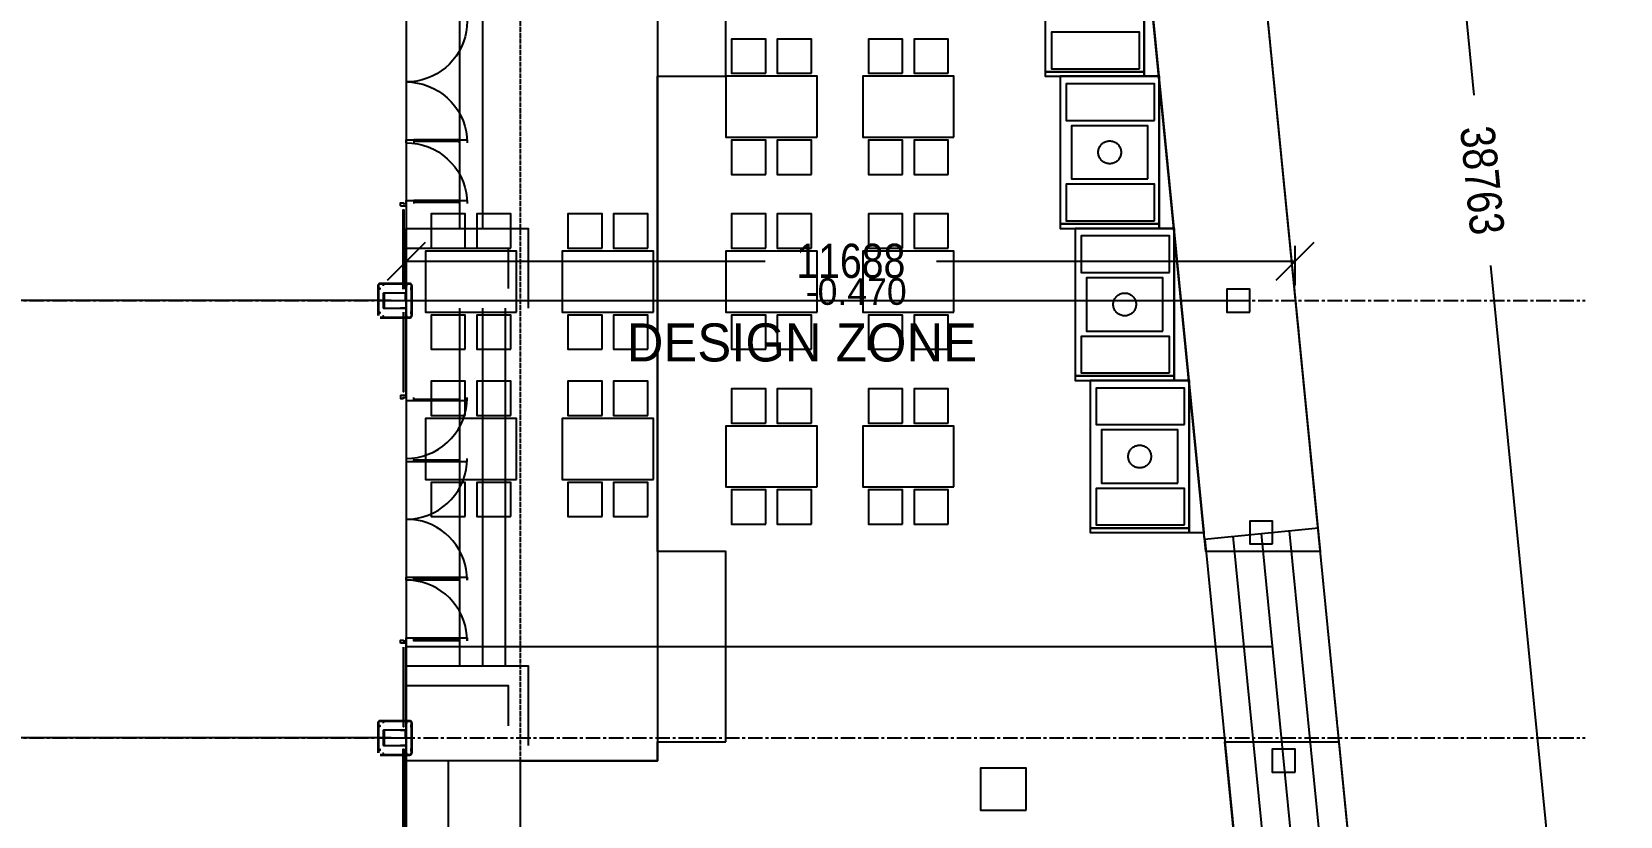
# Model space of a CAD drawing. Header units: millimetres. Extents: x -74219 to 26724, y -11313 to 45223.
# Drawn here: x -4925 to 15960, y 14570 to 24885 of the extents above; entities that cross this region are included whole.
import ezdxf
from ezdxf.enums import TextEntityAlignment as Align

# ---------------------------------------------------------------- set-up
doc = ezdxf.new("R2010")
doc.units = ezdxf.units.MM
for name, pattern in [('CENTER', [5.08, 3.175, -0.635, 0.635, -0.635]), ('DASHDOT', [3.556, 2.54, -0.508, 0, -0.508]), ('DASHED', [1.524, 1.27, -0.254])]:
    doc.linetypes.add(name, pattern=pattern)
for name, color, linetype in [('SMK-ABOVE', 5, 'DASHED'), ('SMK-BLDG', 7, 'CONTINUOUS'), ('SMK-DIMS', 7, 'CONTINUOUS'), ('SMK-DOOR', 7, 'CONTINUOUS'), ('SMK-EXIST', 30, 'CONTINUOUS'), ('SMK-GLAZ', 5, 'CONTINUOUS'), ('SMK-GRID', 8, 'CENTER'), ('SMK-LEVEL', 7, 'CONTINUOUS'), ('SMK-LOT', 1, 'DASHDOT'), ('SMK-R3-FURN', 7, 'Continuous'), ('SMK-R3-PLANT', 3, 'Continuous'), ('SMK-R3-ROOF', 34, 'Continuous'), ('SMK-R3-SERV', 4, 'Continuous'), ('SMK-R3-STEPS', 8, 'Continuous'), ('SMK-STEPS', 30, 'CONTINUOUS'), ('SMK-TEXT', 7, 'CONTINUOUS'), ('SMK-ZONE', 3, 'CONTINUOUS')]:
    doc.layers.add(name, color=color, linetype=linetype)
doc.styles.add('OpenSansCondensed-Light', font='OpenSansCondensed-Light.ttf')
doc.dimstyles.new('SMK200', dxfattribs={"dimtxt": 450, "dimasz": 300, "dimexe": 200, "dimexo": 200, "dimgap": 100, "dimtad": 1, "dimdec": 0, "dimtsz": 250, "dimcen": 2.5, "dimazin": 3, "dimtfac": 1, "dimtmove": 0, "dimatfit": 3})

# ---------------------------------------------------------------- blocks, each defined once
blk = doc.blocks.new('_OBLIQUE')
at = {"color": 0, "linetype": 'BYBLOCK'}
blk.add_line((-0.5, -0.5), (0.5, 0.5), dxfattribs=at)
blk = doc.blocks.new('*D3')
for p, q in [((-200, 15600), (-10800, 15600)), ((-10600, 13625), (-10600, 15600)), ((-10600, 9850), (-10600, 11825)), ((-200, 9850), (-10800, 9850))]:
    blk.add_line(p, q)
at = {"layer": 'Defpoints'}
for p in [(0, 15600), (-10600, 9850), (0, 9850)]:
    blk.add_point(p, dxfattribs=at)
at = {"layer": 'SMK-DIMS', "xscale": 500, "yscale": 500, "rotation": 90}
for p in [(-10600, 15600), (-10600, 9850)]:
    blk.add_blockref('_OBLIQUE', p, dxfattribs=at)
at = {"layer": 'SMK-DIMS', "insert": (-10600, 12725), "char_height": 450, "attachment_point": 5, "rotation": 90, "style": 'OpenSansCondensed-Light'}
blk.add_mtext('5750', dxfattribs=at)
blk = doc.blocks.new('*D4')
for p, q in [((-200, 21350), (-10800, 21350)), ((-10600, 19375), (-10600, 21350)), ((-10600, 15600), (-10600, 17575)), ((-200, 15600), (-10800, 15600))]:
    blk.add_line(p, q)
at = {"layer": 'Defpoints'}
for p in [(0, 21350), (-10600, 15600), (0, 15600)]:
    blk.add_point(p, dxfattribs=at)
at = {"layer": 'SMK-DIMS', "xscale": 500, "yscale": 500, "rotation": 90}
for p in [(-10600, 21350), (-10600, 15600)]:
    blk.add_blockref('_OBLIQUE', p, dxfattribs=at)
at = {"layer": 'SMK-DIMS', "insert": (-10600, 18475), "char_height": 450, "attachment_point": 5, "rotation": 90, "style": 'OpenSansCondensed-Light'}
blk.add_mtext('5750', dxfattribs=at)
blk = doc.blocks.new('*D5')
for p, q in [((-200, 27100), (-10800, 27100)), ((-10600, 25125), (-10600, 27100)), ((-10600, 21350), (-10600, 23325)), ((-200, 21350), (-10800, 21350))]:
    blk.add_line(p, q)
at = {"layer": 'Defpoints'}
for p in [(0, 27100), (-10600, 21350), (0, 21350)]:
    blk.add_point(p, dxfattribs=at)
at = {"layer": 'SMK-DIMS', "xscale": 500, "yscale": 500, "rotation": 90}
for p in [(-10600, 27100), (-10600, 21350)]:
    blk.add_blockref('_OBLIQUE', p, dxfattribs=at)
at = {"layer": 'SMK-DIMS', "insert": (-10600, 24225), "char_height": 450, "attachment_point": 5, "rotation": 90, "style": 'OpenSansCondensed-Light'}
blk.add_mtext('5750', dxfattribs=at)
blk = doc.blocks.new('*D9')
for p, q in [((-200, 42340.2), (-12100, 42340.2)), ((-11900, 22295.1), (-11900, 42340.2)), ((-11900, 0), (-11900, 20045.1)), ((-200, 0), (-12100, 0))]:
    blk.add_line(p, q)
at = {"layer": 'Defpoints'}
for p in [(0, 42340.2), (-11900, 0), (0, 0)]:
    blk.add_point(p, dxfattribs=at)
at = {"layer": 'SMK-DIMS', "xscale": 500, "yscale": 500, "rotation": 90}
for p in [(-11900, 42340.2), (-11900, 0)]:
    blk.add_blockref('_OBLIQUE', p, dxfattribs=at)
at = {"layer": 'SMK-DIMS', "insert": (-11900, 21170.1), "char_height": 450, "attachment_point": 5, "rotation": 90, "style": 'OpenSansCondensed-Light'}
blk.add_mtext('42340', dxfattribs=at)
blk = doc.blocks.new('*D11')
for p, q in [((0, 21550), (0, 22070)), ((11688, 21550), (11688, 22070)), ((0, 21870), (4719, 21870)), ((6969, 21870), (11688, 21870))]:
    blk.add_line(p, q)
at = {"layer": 'Defpoints'}
for p in [(0, 21870), (0, 21350), (11688, 21350)]:
    blk.add_point(p, dxfattribs=at)
at = {"layer": 'SMK-DIMS', "xscale": 500, "yscale": 500}
for p in [(0, 21870), (11688, 21870)]:
    blk.add_blockref('_OBLIQUE', p, dxfattribs=at)
at = {"layer": 'SMK-DIMS', "insert": (5844, 21870), "char_height": 450, "attachment_point": 5, "style": 'OpenSansCondensed-Light'}
blk.add_mtext('11688', dxfattribs=at)
blk = doc.blocks.new('*D14')
for p, q in [((9855, 41985), (12443, 42240)), ((12244, 42220), (14035, 24052)), ((14255, 21813), (16046, 3644)), ((13658, 3409), (16245, 3664))]:
    blk.add_line(p, q)
at = {"layer": 'Defpoints'}
for p in [(12244, 42220), (9656, 41965), (13459, 3389)]:
    blk.add_point(p, dxfattribs=at)
at = {"layer": 'SMK-DIMS', "xscale": 500, "yscale": 500, "rotation": -84.37057896927848}
for p in [(12244, 42220), (16046, 3644)]:
    blk.add_blockref('_OBLIQUE', p, dxfattribs=at)
at = {"layer": 'SMK-DIMS', "insert": (14145, 22932), "char_height": 450, "attachment_point": 5, "rotation": 275.6294, "style": 'OpenSansCondensed-Light'}
blk.add_mtext('38763', dxfattribs=at)

msp = doc.modelspace()

# ---------------------------------------------------------------- linework, layer by layer
at = {"layer": 'SMK-ABOVE', "ltscale": 50}
msp.add_lwpolyline([(1501.6, 5300.3), (1501.6, 30800.3), (1497, 30904.9), (1483.4, 31008.7), (1460.7, 31110.9), (1429.2, 31210.7), (1389.2, 31307.4), (1340.8, 31400.3), (1284.6, 31488.6), (1220.8, 31571.6), (1150.1, 31648.8), (1072.9, 31719.5), (989.9, 31783.3), (901.6, 31839.5), (808.7, 31887.9), (712, 31927.9), (612.2, 31959.4), (510, 31982.1), (406.2, 31995.7), (301.6, 32000.3), (-0.4, 32000.3)], dxfattribs=at)
at = {"layer": 'SMK-BLDG'}
for points in [[(-0.4, 32000), (-0.4, 4100)], [(-75.4, 22595), (-0.4, 22595), (-0.4, 21449.8), (-75.4, 21449.8)], [(-300.4, 21249.8), (-0.4, 21249.8), (-0.4, 21449.8), (-300.4, 21449.8)], [(-75.4, 20105), (-0.4, 20105), (-0.4, 21249.8), (-75.4, 21249.8)], [(-75.4, 15700), (-0.4, 15700), (-0.4, 16845), (-75.4, 16845)], [(-300.4, 15499.8), (-0.4, 15499.8), (-0.4, 15699.8), (-300.4, 15699.8)], [(-75.4, 9949.8), (-0.4, 9949.8), (-0.4, 15499.8), (-75.4, 15499.8)]]:
    msp.add_lwpolyline(points, dxfattribs=at)
at = {"layer": 'SMK-DOOR'}
for points in [[(799.6, 25025), (796.5, 24955.3), (787.4, 24886.1), (772.3, 24818), (751.3, 24751.4), (724.6, 24686.9), (692.4, 24625), (654.9, 24566.2), (612.4, 24510.8), (565.3, 24459.3), (513.8, 24412.2), (458.4, 24369.7), (399.6, 24332.2), (337.7, 24300), (273.2, 24273.3), (206.6, 24252.3), (138.5, 24237.2), (69.3, 24228.1), (-0.4, 24225)], [(-0.4, 24225), (73.4, 24221.6), (146.6, 24211.4), (218.5, 24194.5), (288.6, 24171), (356.2, 24141.2), (420.7, 24105.2), (481.7, 24063.4), (538.5, 24016.2), (590.8, 23964), (638, 23907.1), (679.8, 23846.2), (715.7, 23781.6), (745.6, 23714), (769, 23644), (786, 23572), (796.2, 23498.8), (799.6, 23425)], [(-0.4, 23425), (-0.4, 23465), (799.6, 23465), (799.6, 23425)], [(-0.4, 23425), (73.4, 23421.6), (146.6, 23411.4), (218.5, 23394.5), (288.6, 23371), (356.2, 23341.2), (420.7, 23305.2), (481.7, 23263.4), (538.5, 23216.2), (590.8, 23164), (638, 23107.1), (679.8, 23046.2), (715.7, 22981.6), (745.6, 22914), (769, 22844), (786, 22772), (796.2, 22698.8), (799.6, 22625)], [(699.6, 23425), (699.6, 23465), (99.6, 23465), (99.6, 23425)], [(99.6, 23445), (699.6, 23445)], [(-75.4, 22595), (-75.4, 22635), (-40.4, 22635), (-40.4, 22625), (-0.4, 22625), (-0.4, 22595)], [(-0.4, 22625), (-0.4, 22665), (799.6, 22665), (799.6, 22625)], [(699.6, 22625), (699.6, 22665), (99.6, 22665), (99.6, 22625)], [(99.6, 22645), (699.6, 22645)], [(-75.4, 20105), (-75.4, 20065), (-40.4, 20065), (-40.4, 20075), (-0.4, 20075), (-0.4, 20105)], [(-0.4, 20075), (-0.4, 20035), (799.6, 20035), (799.6, 20075)], [(-0.4, 19275), (73.4, 19278.4), (146.6, 19288.6), (218.5, 19305.6), (288.6, 19329), (356.2, 19358.9), (420.7, 19394.9), (481.7, 19436.6), (538.5, 19483.8), (590.8, 19536.1), (638, 19592.9), (679.8, 19653.9), (715.7, 19718.4), (745.6, 19786), (769, 19856.1), (786, 19928), (796.2, 20001.2), (799.6, 20075)], [(699.6, 20075), (699.6, 20035), (99.6, 20035), (99.6, 20075)], [(99.6, 20055), (699.6, 20055)], [(-0.4, 19275), (-0.4, 19235), (799.6, 19235), (799.6, 19275)], [(-0.4, 18475), (73.4, 18478.4), (146.6, 18488.6), (218.5, 18505.6), (288.6, 18529), (356.2, 18558.9), (420.7, 18594.9), (481.7, 18636.6), (538.5, 18683.8), (590.8, 18736.1), (638, 18792.9), (679.8, 18853.9), (715.7, 18918.4), (745.6, 18986), (769, 19056.1), (786, 19128), (796.2, 19201.2), (799.6, 19275)], [(699.6, 19275), (699.6, 19235), (99.6, 19235), (99.6, 19275)], [(99.6, 19255), (699.6, 19255)], [(799.6, 17675), (796.5, 17744.7), (787.4, 17813.9), (772.3, 17882.1), (751.3, 17948.6), (724.6, 18013.1), (692.4, 18075), (654.9, 18133.9), (612.4, 18189.3), (565.3, 18240.7), (513.8, 18287.9), (458.4, 18330.3), (399.6, 18367.8), (337.7, 18400.1), (273.2, 18426.8), (206.6, 18447.8), (138.5, 18462.9), (69.3, 18472), (-0.4, 18475)], [(-0.4, 17675), (-0.4, 17715), (799.6, 17715), (799.6, 17675)], [(799.6, 16875), (796.5, 16944.7), (787.4, 17013.9), (772.3, 17082.1), (751.3, 17148.6), (724.6, 17213.1), (692.4, 17275), (654.9, 17333.9), (612.4, 17389.3), (565.3, 17440.7), (513.8, 17487.9), (458.4, 17530.3), (399.6, 17567.8), (337.7, 17600.1), (273.2, 17626.8), (206.6, 17647.8), (138.5, 17662.9), (69.3, 17672), (-0.4, 17675)], [(699.6, 17715), (699.6, 17675), (99.6, 17675), (99.6, 17715)], [(99.6, 17695), (699.6, 17695)], [(-75.4, 16845), (-75.4, 16885), (-40.4, 16885), (-40.4, 16875), (-0.4, 16875), (-0.4, 16845)], [(-0.4, 16875), (-0.4, 16915), (799.6, 16915), (799.6, 16875)], [(699.6, 16915), (699.6, 16875), (99.6, 16875), (99.6, 16915)], [(99.6, 16895), (699.6, 16895)]]:
    msp.add_lwpolyline(points, dxfattribs=at)
at = {"layer": 'SMK-EXIST'}
for points in [[(11991.6, 18357.5), (10494.1, 18209.8), (8708.1, 36317.6), (8685, 36527.8), (10199.9, 36470.3)], [(699.6, 27312.5), (699.6, 22299.8)], [(999.6, 27312.5), (999.6, 22299.8)], [(-0.4, 21249.8), (-0.4, 22299.8), (1599.6, 22299.8), (1599.6, 21249.8)], [(-0.4, 21509.8), (-0.4, 22039.8), (1339.6, 22039.8), (1339.6, 21509.8)], [(-0.4, 15499.8), (-0.4, 16549.8), (1599.6, 16549.8), (1599.6, 15499.8)], [(-0.4, 15759.8), (-0.4, 16289.8), (1339.6, 16289.8), (1339.6, 15759.8)]]:
    msp.add_lwpolyline(points, dxfattribs=at)
at = {"layer": 'SMK-GLAZ'}
for points in [[(-42.9, 21500), (-42.9, 22545), (-32.9, 22545), (-32.9, 21500)], [(-345.4, 21124.8), (44.6, 21124.8), (47.2, 21124.9), (49.8, 21125.3), (52.4, 21125.8), (54.8, 21126.6), (57.3, 21127.6), (59.6, 21128.8), (61.8, 21130.2), (63.9, 21131.8), (65.8, 21133.6), (67.6, 21135.5), (69.2, 21137.6), (70.6, 21139.8), (71.8, 21142.1), (72.8, 21144.5), (73.6, 21147), (74.1, 21149.6), (74.5, 21152.2), (74.6, 21154.8), (74.6, 21544.8), (74.5, 21547.4), (74.1, 21550), (73.6, 21552.6), (72.8, 21555.1), (71.8, 21557.5), (70.6, 21559.8), (69.2, 21562), (67.6, 21564.1), (65.8, 21566), (63.9, 21567.8), (61.8, 21569.4), (59.6, 21570.8), (57.3, 21572), (54.8, 21573), (52.4, 21573.8), (49.8, 21574.3), (47.2, 21574.7), (44.6, 21574.8), (-345.4, 21574.8), (-348, 21574.7), (-350.6, 21574.3), (-353.2, 21573.8), (-355.7, 21573), (-358.1, 21572), (-360.4, 21570.8), (-362.6, 21569.4), (-364.7, 21567.8), (-366.6, 21566), (-368.4, 21564.1), (-370, 21562), (-371.4, 21559.8), (-372.6, 21557.5), (-373.6, 21555.1), (-374.4, 21552.6), (-375, 21550), (-375.3, 21547.4), (-375.4, 21544.8), (-375.4, 21154.8)], [(-345.4, 21132.8), (44.6, 21132.8), (46.5, 21132.9), (48.4, 21133.1), (50.3, 21133.6), (52.1, 21134.1), (53.9, 21134.9), (55.6, 21135.8), (57.2, 21136.8), (58.7, 21138), (60.1, 21139.2), (61.4, 21140.7), (62.6, 21142.2), (63.6, 21143.8), (64.5, 21145.5), (65.3, 21147.3), (65.8, 21149.1), (66.3, 21151), (66.5, 21152.9), (66.6, 21154.8), (66.6, 21544.8), (66.5, 21546.7), (66.3, 21548.6), (65.8, 21550.5), (65.3, 21552.3), (64.5, 21554.1), (63.6, 21555.8), (62.6, 21557.4), (61.4, 21558.9), (60.1, 21560.4), (58.7, 21561.7), (57.2, 21562.8), (55.6, 21563.9), (53.9, 21564.7), (52.1, 21565.5), (50.3, 21566.1), (48.4, 21566.5), (46.5, 21566.7), (44.6, 21566.8), (-345.4, 21566.8), (-347.3, 21566.7), (-349.2, 21566.5), (-351.1, 21566.1), (-352.9, 21565.5), (-354.7, 21564.7), (-356.4, 21563.9), (-358, 21562.8), (-359.6, 21561.7), (-361, 21560.4), (-362.3, 21558.9), (-363.4, 21557.4), (-364.5, 21555.8), (-365.4, 21554.1), (-366.1, 21552.3), (-366.7, 21550.5), (-367.1, 21548.6), (-367.3, 21546.7), (-367.4, 21544.8), (-367.4, 21154.8)], [(-364.4, 21513.9), (-350.4, 21513.9), (-350.4, 21499.9), (-364.4, 21499.9)], [(-314.4, 21566.8), (-300.4, 21566.8), (-300.4, 21552.8), (-314.4, 21552.8)], [(-250.4, 21566.8), (-250.4, 21574.8)], [(-250.4, 21566.8), (-250.4, 21574.8)], [(-247.4, 21566.8), (-247.4, 21574.8)], [(-247.4, 21566.8), (-247.4, 21574.8)], [(-53.4, 21566.8), (-53.4, 21574.8)], [(-53.4, 21566.8), (-53.4, 21574.8)], [(-50.4, 21566.8), (-50.4, 21574.8)], [(-50.4, 21566.8), (-50.4, 21574.8)], [(13.6, 21566.8), (-0.4, 21566.8), (-0.4, 21552.8), (13.6, 21552.8)], [(49.6, 21513.9), (63.6, 21513.9), (63.6, 21499.9), (49.6, 21499.9)], [(-9.4, 21346.8), (-291.4, 21346.8), (-291.4, 21249.8), (-300.4, 21249.8), (-300.4, 21449.8), (-291.4, 21449.8), (-291.4, 21352.8), (-9.4, 21352.8), (-9.4, 21449.8), (-0.4, 21449.8), (-0.4, 21249.8), (-9.4, 21249.8)], [(66.6, 21449.8), (74.6, 21449.8)], [(66.6, 21446.8), (74.6, 21446.8)], [(-364.4, 21199.8), (-350.4, 21199.8), (-350.4, 21185.8), (-364.4, 21185.8)], [(-314.4, 21132.9), (-300.4, 21132.9), (-300.4, 21146.9), (-314.4, 21146.9)], [(-250.4, 21132.8), (-250.4, 21124.8)], [(-250.4, 21132.8), (-250.4, 21124.8)], [(-247.4, 21132.8), (-247.4, 21124.8)], [(-247.4, 21132.8), (-247.4, 21124.8)], [(-53.4, 21132.8), (-53.4, 21124.8)], [(-53.4, 21132.8), (-53.4, 21124.8)], [(-50.4, 21132.8), (-50.4, 21124.8)], [(-50.4, 21132.8), (-50.4, 21124.8)], [(-42.9, 21200), (-42.9, 20155), (-32.9, 20155), (-32.9, 21200)], [(13.6, 21132.9), (-0.4, 21132.9), (-0.4, 21146.9), (13.6, 21146.9)], [(49.6, 21199.8), (63.6, 21199.8), (63.6, 21185.8), (49.6, 21185.8)], [(66.6, 21252.8), (74.6, 21252.8)], [(66.6, 21249.8), (74.6, 21249.8)], [(-42.9, 16795), (-42.9, 15750), (-32.9, 15750), (-32.9, 16795)], [(-345.4, 15374.8), (44.6, 15374.8), (47.2, 15374.9), (49.8, 15375.3), (52.4, 15375.8), (54.8, 15376.6), (57.3, 15377.6), (59.6, 15378.8), (61.8, 15380.2), (63.9, 15381.8), (65.8, 15383.6), (67.6, 15385.5), (69.2, 15387.6), (70.6, 15389.8), (71.8, 15392.1), (72.8, 15394.5), (73.6, 15397), (74.1, 15399.6), (74.5, 15402.2), (74.6, 15404.8), (74.6, 15794.8), (74.5, 15797.4), (74.1, 15800), (73.6, 15802.6), (72.8, 15805.1), (71.8, 15807.5), (70.6, 15809.8), (69.2, 15812), (67.6, 15814.1), (65.8, 15816), (63.9, 15817.8), (61.8, 15819.4), (59.6, 15820.8), (57.3, 15822), (54.8, 15823), (52.4, 15823.8), (49.8, 15824.3), (47.2, 15824.7), (44.6, 15824.8), (-345.4, 15824.8), (-348, 15824.7), (-350.6, 15824.3), (-353.2, 15823.8), (-355.7, 15823), (-358.1, 15822), (-360.4, 15820.8), (-362.6, 15819.4), (-364.7, 15817.8), (-366.6, 15816), (-368.4, 15814.1), (-370, 15812), (-371.4, 15809.8), (-372.6, 15807.5), (-373.6, 15805.1), (-374.4, 15802.6), (-375, 15800), (-375.3, 15797.4), (-375.4, 15794.8), (-375.4, 15404.8)], [(-345.4, 15382.8), (44.6, 15382.8), (46.5, 15382.9), (48.4, 15383.1), (50.3, 15383.6), (52.1, 15384.1), (53.9, 15384.9), (55.6, 15385.8), (57.2, 15386.8), (58.7, 15388), (60.1, 15389.2), (61.4, 15390.7), (62.6, 15392.2), (63.6, 15393.8), (64.5, 15395.5), (65.3, 15397.3), (65.8, 15399.1), (66.3, 15401), (66.5, 15402.9), (66.6, 15404.8), (66.6, 15794.8), (66.5, 15796.7), (66.3, 15798.6), (65.8, 15800.5), (65.3, 15802.3), (64.5, 15804.1), (63.6, 15805.8), (62.6, 15807.4), (61.4, 15808.9), (60.1, 15810.4), (58.7, 15811.7), (57.2, 15812.8), (55.6, 15813.9), (53.9, 15814.7), (52.1, 15815.5), (50.3, 15816.1), (48.4, 15816.5), (46.5, 15816.7), (44.6, 15816.8), (-345.4, 15816.8), (-347.3, 15816.7), (-349.2, 15816.5), (-351.1, 15816.1), (-352.9, 15815.5), (-354.7, 15814.7), (-356.4, 15813.9), (-358, 15812.8), (-359.6, 15811.7), (-361, 15810.4), (-362.3, 15808.9), (-363.4, 15807.4), (-364.5, 15805.8), (-365.4, 15804.1), (-366.1, 15802.3), (-366.7, 15800.5), (-367.1, 15798.6), (-367.3, 15796.7), (-367.4, 15794.8), (-367.4, 15404.8)], [(-364.4, 15763.9), (-350.4, 15763.9), (-350.4, 15749.9), (-364.4, 15749.9)], [(-314.4, 15816.8), (-300.4, 15816.8), (-300.4, 15802.8), (-314.4, 15802.8)], [(-9.4, 15596.8), (-291.4, 15596.8), (-291.4, 15499.8), (-300.4, 15499.8), (-300.4, 15699.8), (-291.4, 15699.8), (-291.4, 15602.8), (-9.4, 15602.8), (-9.4, 15699.8), (-0.4, 15699.8), (-0.4, 15499.8), (-9.4, 15499.8)], [(-250.4, 15816.8), (-250.4, 15824.8)], [(-250.4, 15816.8), (-250.4, 15824.8)], [(-247.4, 15816.8), (-247.4, 15824.8)], [(-247.4, 15816.8), (-247.4, 15824.8)], [(-53.4, 15816.8), (-53.4, 15824.8)], [(-53.4, 15816.8), (-53.4, 15824.8)], [(-50.4, 15816.8), (-50.4, 15824.8)], [(-50.4, 15816.8), (-50.4, 15824.8)], [(13.6, 15816.8), (-0.4, 15816.8), (-0.4, 15802.8), (13.6, 15802.8)], [(49.6, 15763.9), (63.6, 15763.9), (63.6, 15749.9), (49.6, 15749.9)], [(66.6, 15699.8), (74.6, 15699.8)], [(66.6, 15696.8), (74.6, 15696.8)], [(66.6, 15502.8), (74.6, 15502.8)], [(66.6, 15499.8), (74.6, 15499.8)], [(-364.4, 15449.8), (-350.4, 15449.8), (-350.4, 15435.8), (-364.4, 15435.8)], [(-314.4, 15382.9), (-300.4, 15382.9), (-300.4, 15396.9), (-314.4, 15396.9)], [(-250.4, 15382.8), (-250.4, 15374.8)], [(-250.4, 15382.8), (-250.4, 15374.8)], [(-247.4, 15382.8), (-247.4, 15374.8)], [(-247.4, 15382.8), (-247.4, 15374.8)], [(-53.4, 15382.8), (-53.4, 15374.8)], [(-53.4, 15382.8), (-53.4, 15374.8)], [(-50.4, 15382.8), (-50.4, 15374.8)], [(-50.4, 15382.8), (-50.4, 15374.8)], [(-42.9, 9999.8), (-42.9, 15450), (-32.9, 15450), (-32.9, 9999.8)], [(13.6, 15382.9), (-0.4, 15382.9), (-0.4, 15396.9), (13.6, 15396.9)], [(49.6, 15449.8), (63.6, 15449.8), (63.6, 15435.8), (49.6, 15435.8)]]:
    msp.add_lwpolyline(points, dxfattribs=at)
at = {"layer": 'SMK-GRID', "ltscale": 60}
for p, q in [((0, -5600), (0, 44200)), ((-14100, 21350), (15500, 21350)), ((-14100, 15600), (15500, 15600))]:
    msp.add_line(p, q, dxfattribs=at)
at = {"layer": 'SMK-LOT', "ltscale": 50}
msp.add_lwpolyline([(-74219, 45222.9), (9656.2, 41965.1), (14057.3, -2684.6), (118.1, -6151.6), (-2408.5, -1837), (-5432.8, -1692.1), (-9138.8, -3360.4)], dxfattribs=at)
at = {"layer": 'SMK-R3-FURN'}
for points in [[(9700.3, 24360), (9700.3, 26300), (8400.3, 26300), (8400.3, 24360)], [(9700.3, 24300), (9897.4, 24300), (9700.3, 26300), (9700.3, 26300)], [(9640.3, 24400), (9640.3, 24880), (8480.3, 24880), (8480.3, 24400)], [(4725, 24340), (4725, 24790), (4275, 24790), (4275, 24340)], [(5325, 24340), (5325, 24790), (4875, 24790), (4875, 24340)], [(6525, 24340), (6525, 24790), (6075, 24790), (6075, 24340)], [(7125, 24340), (7125, 24790), (6675, 24790), (6675, 24340)], [(5400, 23500), (5400, 24300), (4200, 24300), (4200, 23500)], [(7200, 23500), (7200, 24300), (6000, 24300), (6000, 23500)], [(9700.3, 24300), (9700.3, 24360), (8400.3, 24360), (8400.3, 24300)], [(9897.4, 22360), (9897.4, 24300), (8597.4, 24300), (8597.4, 22360)], [(9897.4, 22300), (10094.6, 22300), (9897.4, 24300), (9897.4, 24300)], [(9837.4, 23720), (9837.4, 24200), (8677.4, 24200), (8677.4, 23720)], [(9747.4, 22950), (9747.4, 23650), (8747.4, 23650), (8747.4, 22950)], [(4725, 23010), (4725, 23460), (4275, 23460), (4275, 23010)], [(5325, 23010), (5325, 23460), (4875, 23460), (4875, 23010)], [(6525, 23010), (6525, 23460), (6075, 23460), (6075, 23010)], [(7125, 23010), (7125, 23460), (6675, 23460), (6675, 23010)], [(9397.4, 23300), (9397, 23288.2), (9395.6, 23276.5), (9393.3, 23265), (9390.1, 23253.6), (9386, 23242.6), (9381.1, 23231.9), (9375.3, 23221.6), (9368.8, 23211.8), (9361.5, 23202.6), (9353.5, 23193.9), (9344.9, 23185.9), (9335.6, 23178.6), (9325.8, 23172.1), (9315.5, 23166.3), (9304.8, 23161.4), (9293.8, 23157.3), (9282.5, 23154.1), (9270.9, 23151.8), (9259.2, 23150.5), (9247.4, 23150), (9235.7, 23150.5), (9224, 23151.8), (9212.4, 23154.1), (9201.1, 23157.3), (9190, 23161.4), (9179.3, 23166.3), (9169.1, 23172.1), (9159.3, 23178.6), (9150, 23185.9), (9141.4, 23193.9), (9133.4, 23202.6), (9126.1, 23211.8), (9119.5, 23221.6), (9113.8, 23231.9), (9108.9, 23242.6), (9104.8, 23253.6), (9101.6, 23265), (9099.3, 23276.5), (9097.9, 23288.2), (9097.4, 23300), (9097.9, 23311.8), (9099.3, 23323.5), (9101.6, 23335), (9104.8, 23346.4), (9108.9, 23357.4), (9113.8, 23368.1), (9119.5, 23378.4), (9126.1, 23388.2), (9133.4, 23397.4), (9141.4, 23406.1), (9150, 23414.1), (9159.3, 23421.4), (9169.1, 23427.9), (9179.3, 23433.7), (9190, 23438.6), (9201.1, 23442.7), (9212.4, 23445.9), (9224, 23448.2), (9235.7, 23449.5), (9247.4, 23450), (9259.2, 23449.5), (9270.9, 23448.2), (9282.5, 23445.9), (9293.8, 23442.7), (9304.8, 23438.6), (9315.5, 23433.7), (9325.8, 23427.9), (9335.6, 23421.4), (9344.9, 23414.1), (9353.5, 23406.1), (9361.5, 23397.4), (9368.8, 23388.2), (9375.3, 23378.4), (9381.1, 23368.1), (9386, 23357.4), (9390.1, 23346.4), (9393.3, 23335), (9395.6, 23323.5), (9397, 23311.8)], [(9837.4, 22400), (9837.4, 22880), (8677.4, 22880), (8677.4, 22400)], [(775, 22040), (775, 22490), (325, 22490), (325, 22040)], [(1375, 22040), (1375, 22490), (925, 22490), (925, 22040)], [(2575, 22040), (2575, 22490), (2125, 22490), (2125, 22040)], [(3175, 22040), (3175, 22490), (2725, 22490), (2725, 22040)], [(4725, 22040), (4725, 22490), (4275, 22490), (4275, 22040)], [(5325, 22040), (5325, 22490), (4875, 22490), (4875, 22040)], [(6525, 22040), (6525, 22490), (6075, 22490), (6075, 22040)], [(7125, 22040), (7125, 22490), (6675, 22490), (6675, 22040)], [(9897.4, 22300), (9897.4, 22360), (8597.4, 22360), (8597.4, 22300)], [(10094.6, 20360), (10094.6, 22300), (8794.6, 22300), (8794.6, 20360)], [(10034.6, 21720), (10034.6, 22200), (8874.6, 22200), (8874.6, 21720)], [(10094.6, 20300), (10291.7, 20300), (10094.6, 22300), (10094.6, 22300)], [(1450, 21200), (1450, 22000), (250, 22000), (250, 21200)], [(3250, 21200), (3250, 22000), (2050, 22000), (2050, 21200)], [(5400, 21200), (5400, 22000), (4200, 22000), (4200, 21200)], [(7200, 21200), (7200, 22000), (6000, 22000), (6000, 21200)], [(9944.6, 20950), (9944.6, 21650), (8944.6, 21650), (8944.6, 20950)], [(9594.6, 21300), (9594.1, 21288.2), (9592.7, 21276.5), (9590.4, 21265), (9587.2, 21253.6), (9583.2, 21242.6), (9578.2, 21231.9), (9572.5, 21221.6), (9565.9, 21211.8), (9558.6, 21202.6), (9550.6, 21193.9), (9542, 21185.9), (9532.7, 21178.6), (9523, 21172.1), (9512.7, 21166.3), (9502, 21161.4), (9490.9, 21157.3), (9479.6, 21154.1), (9468, 21151.8), (9456.3, 21150.5), (9444.6, 21150), (9432.8, 21150.5), (9421.1, 21151.8), (9409.6, 21154.1), (9398.2, 21157.3), (9387.2, 21161.4), (9376.5, 21166.3), (9366.2, 21172.1), (9356.4, 21178.6), (9347.2, 21185.9), (9338.5, 21193.9), (9330.5, 21202.6), (9323.2, 21211.8), (9316.7, 21221.6), (9310.9, 21231.9), (9306, 21242.6), (9301.9, 21253.6), (9298.7, 21265), (9296.4, 21276.5), (9295, 21288.2), (9294.6, 21300), (9295, 21311.8), (9296.4, 21323.5), (9298.7, 21335), (9301.9, 21346.4), (9306, 21357.4), (9310.9, 21368.1), (9316.7, 21378.4), (9323.2, 21388.2), (9330.5, 21397.4), (9338.5, 21406.1), (9347.2, 21414.1), (9356.4, 21421.4), (9366.2, 21427.9), (9376.5, 21433.7), (9387.2, 21438.6), (9398.2, 21442.7), (9409.6, 21445.9), (9421.1, 21448.2), (9432.8, 21449.5), (9444.6, 21450), (9456.3, 21449.5), (9468, 21448.2), (9479.6, 21445.9), (9490.9, 21442.7), (9502, 21438.6), (9512.7, 21433.7), (9523, 21427.9), (9532.7, 21421.4), (9542, 21414.1), (9550.6, 21406.1), (9558.6, 21397.4), (9565.9, 21388.2), (9572.5, 21378.4), (9578.2, 21368.1), (9583.2, 21357.4), (9587.2, 21346.4), (9590.4, 21335), (9592.7, 21323.5), (9594.1, 21311.8)], [(775, 20710), (775, 21160), (325, 21160), (325, 20710)], [(1375, 20710), (1375, 21160), (925, 21160), (925, 20710)], [(2575, 20710), (2575, 21160), (2125, 21160), (2125, 20710)], [(3175, 20710), (3175, 21160), (2725, 21160), (2725, 20710)], [(4725, 20710), (4725, 21160), (4275, 21160), (4275, 20710)], [(5325, 20710), (5325, 21160), (4875, 21160), (4875, 20710)], [(6525, 20710), (6525, 21160), (6075, 21160), (6075, 20710)], [(7125, 20710), (7125, 21160), (6675, 21160), (6675, 20710)], [(10034.6, 20400), (10034.6, 20880), (8874.6, 20880), (8874.6, 20400)], [(775, 19840), (775, 20290), (325, 20290), (325, 19840)], [(1375, 19840), (1375, 20290), (925, 20290), (925, 19840)], [(2575, 19840), (2575, 20290), (2125, 20290), (2125, 19840)], [(3175, 19840), (3175, 20290), (2725, 20290), (2725, 19840)], [(10094.6, 20300), (10094.6, 20360), (8794.6, 20360), (8794.6, 20300)], [(10291.7, 18360), (10291.7, 20300), (8991.7, 20300), (8991.7, 18360)], [(10291.7, 18300), (10488.9, 18300), (10291.7, 20300), (10291.7, 20300)], [(4725, 19740), (4725, 20190), (4275, 20190), (4275, 19740)], [(5325, 19740), (5325, 20190), (4875, 20190), (4875, 19740)], [(6525, 19740), (6525, 20190), (6075, 20190), (6075, 19740)], [(7125, 19740), (7125, 20190), (6675, 20190), (6675, 19740)], [(10231.7, 19720), (10231.7, 20200), (9071.7, 20200), (9071.7, 19720)], [(1450, 19000), (1450, 19800), (250, 19800), (250, 19000)], [(3250, 19000), (3250, 19800), (2050, 19800), (2050, 19000)], [(5400, 18900), (5400, 19700), (4200, 19700), (4200, 18900)], [(7200, 18900), (7200, 19700), (6000, 19700), (6000, 18900)], [(10141.7, 18950), (10141.7, 19650), (9141.7, 19650), (9141.7, 18950)], [(9791.7, 19300), (9791.3, 19288.2), (9789.9, 19276.5), (9787.6, 19265), (9784.4, 19253.6), (9780.3, 19242.6), (9775.4, 19231.9), (9769.6, 19221.6), (9763.1, 19211.8), (9755.8, 19202.6), (9747.8, 19193.9), (9739.1, 19185.9), (9729.9, 19178.6), (9720.1, 19172.1), (9709.8, 19166.3), (9699.1, 19161.4), (9688.1, 19157.3), (9676.7, 19154.1), (9665.2, 19151.8), (9653.5, 19150.5), (9641.7, 19150), (9629.9, 19150.5), (9618.2, 19151.8), (9606.7, 19154.1), (9595.4, 19157.3), (9584.3, 19161.4), (9573.6, 19166.3), (9563.3, 19172.1), (9553.5, 19178.6), (9544.3, 19185.9), (9535.6, 19193.9), (9527.7, 19202.6), (9520.4, 19211.8), (9513.8, 19221.6), (9508.1, 19231.9), (9503.1, 19242.6), (9499.1, 19253.6), (9495.9, 19265), (9493.6, 19276.5), (9492.2, 19288.2), (9491.7, 19300), (9492.2, 19311.8), (9493.6, 19323.5), (9495.9, 19335), (9499.1, 19346.4), (9503.1, 19357.4), (9508.1, 19368.1), (9513.8, 19378.4), (9520.4, 19388.2), (9527.7, 19397.4), (9535.6, 19406.1), (9544.3, 19414.1), (9553.5, 19421.4), (9563.3, 19427.9), (9573.6, 19433.7), (9584.3, 19438.6), (9595.4, 19442.7), (9606.7, 19445.9), (9618.2, 19448.2), (9629.9, 19449.5), (9641.7, 19450), (9653.5, 19449.5), (9665.2, 19448.2), (9676.7, 19445.9), (9688.1, 19442.7), (9699.1, 19438.6), (9709.8, 19433.7), (9720.1, 19427.9), (9729.9, 19421.4), (9739.1, 19414.1), (9747.8, 19406.1), (9755.8, 19397.4), (9763.1, 19388.2), (9769.6, 19378.4), (9775.4, 19368.1), (9780.3, 19357.4), (9784.4, 19346.4), (9787.6, 19335), (9789.9, 19323.5), (9791.3, 19311.8)], [(775, 18510), (775, 18960), (325, 18960), (325, 18510)], [(1375, 18510), (1375, 18960), (925, 18960), (925, 18510)], [(2575, 18510), (2575, 18960), (2125, 18960), (2125, 18510)], [(3175, 18510), (3175, 18960), (2725, 18960), (2725, 18510)], [(4725, 18410), (4725, 18860), (4275, 18860), (4275, 18410)], [(5325, 18410), (5325, 18860), (4875, 18860), (4875, 18410)], [(6525, 18410), (6525, 18860), (6075, 18860), (6075, 18410)], [(7125, 18410), (7125, 18860), (6675, 18860), (6675, 18410)], [(10231.7, 18400), (10231.7, 18880), (9071.7, 18880), (9071.7, 18400)], [(10291.7, 18300), (10291.7, 18360), (8991.7, 18360), (8991.7, 18300)]]:
    msp.add_lwpolyline(points, close=True, dxfattribs=at)
at = {"layer": 'SMK-R3-PLANT'}
for points in [[(10201.9, 36428.6), (12013.5, 18050), (10513.5, 18050), (8692.2, 36527.3)], [(13458.6, 3389.2), (11994.5, 3025), (10759.9, 15550), (12259.9, 15550)]]:
    msp.add_lwpolyline(points, close=True, dxfattribs=at)
at = {"layer": 'SMK-R3-ROOF'}
for p, q in [((0, 21350), (10938.2, 21350)), ((0, 16800), (11386.7, 16800))]:
    msp.add_line(p, q, dxfattribs=at)
for points in [[(11088.2, 21200), (11088.2, 21500), (10788.2, 21500), (10788.2, 21200)], [(11388.9, 18150), (11388.9, 18450), (11088.9, 18450), (11088.9, 18150)], [(11684.6, 15150), (11684.6, 15450), (11384.6, 15450), (11384.6, 15150)]]:
    msp.add_lwpolyline(points, close=True, dxfattribs=at)
at = {"layer": 'SMK-R3-SERV'}
msp.add_lwpolyline([(8150, 14650), (8150, 15200), (7550, 15200), (7550, 14650)], close=True, dxfattribs=at)
at = {"layer": 'SMK-R3-STEPS'}
for p, q in [((3300, 18050), (3300, 24300)), ((3300, 15300), (3300, 15550)), ((1500, 15300), (3300, 15300))]:
    msp.add_line(p, q, dxfattribs=at)
for points in [[(3300, 28500), (3300, 15300), (0, 15300), (0, 28500), (0, 30900), (2400, 30900), (2400, 28500)], [(4200, 24300), (4200, 25800), (3300, 25800), (3300, 24300)], [(4200, 15550), (4200, 18050), (3300, 18050), (3300, 15550)], [(1500, 14300), (1500, 15300), (550, 15300), (550, 14300)]]:
    msp.add_lwpolyline(points, close=True, dxfattribs=at)
at = {"layer": 'SMK-STEPS'}
for points in [[(699.6, 21249.8), (699.6, 16549.8)], [(999.6, 21249.8), (999.6, 16549.8)], [(1299.6, 21249.8), (1299.6, 16549.8)], [(10988.1, 13294.8), (10502.4, 18214.2)], [(11357.9, 13331.3), (10872.2, 18250.8)], [(11727.6, 13367.8), (11242, 18287.3)], [(12097.4, 13404.3), (11611.7, 18323.8)]]:
    msp.add_lwpolyline(points, dxfattribs=at)
at = {"layer": 'SMK-ZONE'}
msp.add_lwpolyline([(0, 42340.2), (9656.2, 41965.1), (13458.6, 3389.2), (-167.5, 0), (-7250, 0), (-7250, 4100), (0, 4100)], close=True, dxfattribs=at)

# ---------------------------------------------------------------- texts
at = {"layer": 'SMK-LEVEL'}
msp.add_text('-0.470', height=350, dxfattribs=at).set_placement((5251.1, 21294.5))
at = {"layer": 'SMK-TEXT'}
msp.add_text('DESIGN ZONE', height=500, dxfattribs=at).set_placement((5200, 20800), align=Align.MIDDLE_CENTER)

# ---------------------------------------------------------------- dimensions: what is measured, and where the dimension line sits
at = {"layer": 'SMK-DIMS'}
for base, p1, p2, angle, picture, middle in [((-11900, 0), (0, 0), (0, 42340.2), 90, '*D9', (-11900, 21170.1)), ((12243.7, 42220.1), (9656.2, 41965.1), (13458.6, 3389.2), 275.62942, '*D14', (14144.9, 22932.2)), ((-10600, 21350), (0, 21350), (0, 27100), 90, '*D5', (-10600, 24225)), ((-10600, 15600), (0, 15600), (0, 21350), 90, '*D4', (-10600, 18475)), ((-10600, 9850), (0, 9850), (0, 15600), 90, '*D3', (-10600, 12725))]:
    dim = msp.add_linear_dim(base=base, p1=p1, p2=p2, angle=angle, dimstyle='SMK200', dxfattribs=at)
    dim.commit()
    dim.dimension.update_dxf_attribs({"geometry": picture, "text_midpoint": middle})
dim = msp.add_linear_dim(base=(0, 21870), p1=(0, 21350), p2=(11688, 21350), dimstyle='SMK200', dxfattribs=at)
dim.commit()
dim.dimension.update_dxf_attribs({"geometry": '*D11', "text_midpoint": (5844, 21870)})

doc.saveas('drawing.dxf')
